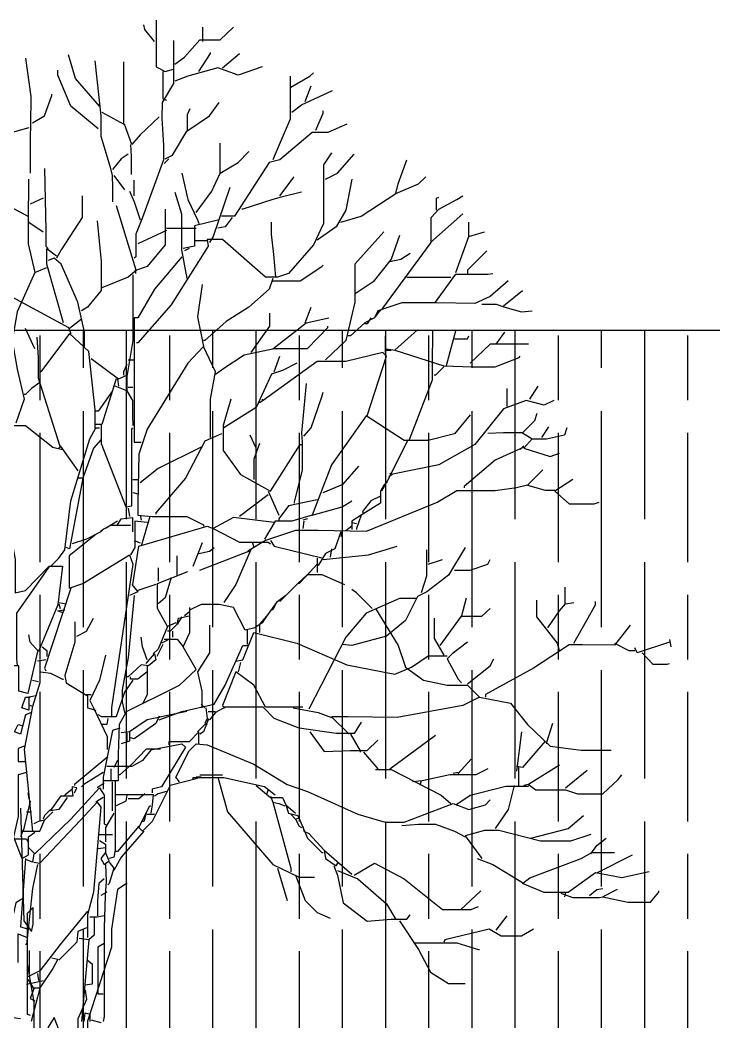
# Model space of a CAD drawing. Header units: centimetres. Extents: x -3096 to 17897, y -3131 to 15798.
# Drawn here: x 6250.6 to 6572.1, y -1672.7 to -1209 of the extents above; entities that cross this region are included whole.
import ezdxf

# ---------------------------------------------------------------- set-up
doc = ezdxf.new("R2010")
doc.units = ezdxf.units.CM

msp = doc.modelspace()

# ---------------------------------------------------------------- hatches: boundary and pattern name
at = {"transparency": 33554508}
h = msp.add_hatch(dxfattribs=at)
h.set_pattern_fill('GOST_WOOD', color=256, scale=10)
h.set_pattern_definition([(90, (0, 600), (60, -4e-15), [100, -20]), (90, (20, 580), (60, -4e-15), [60, -15, 30, -15]), (90, (40, 550), (60, -4e-15), [100, -20])])
h.paths.add_polyline_path([(7264.59, -1952.53), (7264.59, -1352.53), (5264.59, -1352.53), (5264.59, -1952.53), (5464.59, -1952.53)])

# ---------------------------------------------------------------- linework, layer by layer
msp.add_line((5264.59, -1352.53), (7264.59, -1352.53))
at = {"color": 84}
for points in [[(6313.76, -1208.96), (6313.76, -1230.55), (6317.92, -1232.77), (6321.79, -1231.66)], [(6312.93, -1218.92), (6308.5, -1213.39), (6307.95, -1211.17)], [(6322.34, -1229.44), (6326.77, -1226.12), (6333.97, -1218.09), (6343.38, -1218.09), (6349.47, -1212.28)], [(6335.36, -1218.92), (6335.36, -1212.28)], [(6321.79, -1218.37), (6321.79, -1238.3), (6316.53, -1247.16), (6316.39, -1254.36), (6317.15, -1267.09), (6317.15, -1273.74), (6307.4, -1300.31), (6304.35, -1308.06), (6304.35, -1318.58), (6303.52, -1319.14)], [(6333.42, -1232.77), (6338.95, -1224.46), (6338.95, -1223.91)], [(6253.14, -1226.67), (6255.63, -1244.39), (6255.49, -1257.68), (6255.42, -1263.22), (6255.42, -1279.83)], [(6287.46, -1248.82), (6276.39, -1236.09), (6273.07, -1225.01)], [(6285.25, -1227.78), (6288.02, -1253.25), (6288.02, -1262.66), (6292.45, -1277.06), (6293.28, -1280.93), (6293.42, -1286.47), (6293.42, -1293.11)], [(6288.57, -1251.59), (6298.81, -1257.13), (6298.81, -1228.34)], [(6344.49, -1231.1), (6352.24, -1224.46)], [(6286.91, -1259.34), (6274.18, -1248.82), (6268.09, -1234.43), (6268.09, -1232.21)], [(6316.81, -1232.77), (6316.81, -1245.5), (6318.47, -1246.05)], [(6362.76, -1230.55), (6351.69, -1234.43), (6342.28, -1231.1), (6328.43, -1234.98), (6322.34, -1237.19)], [(6376.05, -1239.96), (6384.91, -1234.98), (6386.57, -1233.32)], [(6375.77, -1234.98), (6375.77, -1254.91), (6368.3, -1272.08), (6367.75, -1273.74)], [(6376.6, -1251.59), (6381.03, -1248.27), (6395.43, -1241.62)], [(6382.69, -1246.61), (6385.46, -1239.41)], [(6256.46, -1256.57), (6261.99, -1253.25), (6265.32, -1243.84), (6265.32, -1243.28)], [(6317.92, -1273.18), (6321.24, -1271.52), (6327.88, -1260.45), (6338.4, -1253.25), (6342.83, -1247.16)], [(6328.16, -1260.45), (6328.16, -1252.7), (6329.54, -1249.93)], [(6387.68, -1259.89), (6391, -1252.14), (6391, -1251.04)], [(6315.15, -1253.8), (6306.29, -1262.11), (6302.41, -1266.54), (6299.09, -1257.13)], [(6254.8, -1258.79), (6247.05, -1261), (6245.94, -1261)], [(6402.07, -1257.13), (6393.21, -1261), (6386.02, -1261), (6371.07, -1273.74), (6366.08, -1274.84), (6350.03, -1299.76), (6343.94, -1299.76)], [(6343.38, -1279.83), (6343.38, -1265.99)], [(6301.86, -1266.54), (6302.14, -1272.08), (6302.14, -1280.38)], [(6394.87, -1270.41), (6391.28, -1275.95), (6391.28, -1303.08), (6386.57, -1313.05), (6374.94, -1326.33), (6369.96, -1328), (6364.42, -1328), (6344.49, -1310.56), (6337.29, -1310.56), (6337.85, -1313.6), (6320.68, -1340.73), (6305.18, -1358.45), (6304.63, -1358.45)], [(6332.31, -1298.1), (6339.51, -1288.13), (6343.38, -1279.83), (6351.69, -1274.84), (6356.67, -1269.86)], [(6300.75, -1270.97), (6297.43, -1273.18), (6293.55, -1278.17)], [(6319.58, -1273.18), (6317.36, -1275.4)], [(6392.11, -1282.6), (6397.64, -1279.83), (6405.39, -1270.97)], [(6424.77, -1289.24), (6425.88, -1284.81), (6429.76, -1273.74)], [(6261.99, -1277.61), (6262.55, -1306.4), (6262.55, -1313.6), (6263.66, -1314.71)], [(6325.67, -1279.83), (6328.43, -1292.01), (6332.86, -1301.42), (6333.42, -1303.08)], [(6254.52, -1282.6), (6254.38, -1302.53), (6254.38, -1312.49), (6257.57, -1325.78), (6263.1, -1323.57)], [(6294.11, -1280.93), (6299.09, -1287.58)], [(6303.52, -1290.35), (6303.52, -1283.15)], [(6371.07, -1290.35), (6377.71, -1281.49)], [(6404.29, -1282.6), (6401.52, -1296.99), (6397.09, -1304.74), (6388.23, -1310.83)], [(6399.3, -1302.53), (6408.72, -1299.76), (6424.77, -1289.24), (6435.29, -1284.81), (6438.61, -1281.49)], [(6301.31, -1288.13), (6303.52, -1293.11), (6306.29, -1301.42)], [(6322.34, -1288.69), (6325.39, -1298.65), (6325.39, -1315.26), (6327.88, -1328.55)], [(6347.81, -1286.47), (6340.06, -1309.17), (6338.4, -1311.94)], [(6381.03, -1288.69), (6371.62, -1290.9), (6367.75, -1292.01), (6353.9, -1296.44), (6353.35, -1296.44)], [(6261.44, -1291.45), (6255.35, -1294.22)], [(6279.44, -1290.35), (6279.44, -1300.31), (6269.75, -1315.26), (6267.53, -1319.14)], [(6415.36, -1346.27), (6417.02, -1344.05), (6418.68, -1342.39), (6441.11, -1311.94), (6441.11, -1300.31), (6444.7, -1296.44), (6453.01, -1292.01), (6455.78, -1290.35)], [(6443.6, -1296.99), (6443.6, -1291.45), (6444.7, -1290.9)], [(6245.94, -1295.33), (6254.24, -1299.76)], [(6295.21, -1294.78), (6304.07, -1324.12), (6304.07, -1326.33)], [(6317.92, -1296.44), (6317.92, -1313.05), (6309.61, -1323.01), (6304.63, -1324.67), (6304.07, -1324.12)], [(6254.8, -1302.53), (6261.44, -1306.96)], [(6286.36, -1301.97), (6288.29, -1320.8), (6288.29, -1334.09), (6281.93, -1341.84), (6279.16, -1343.5)], [(6342.83, -1301.42), (6331.48, -1304.19), (6331.48, -1313.6), (6326.22, -1314.71)], [(6348.92, -1300.31), (6345.6, -1304.74), (6342.28, -1305.3)], [(6369.13, -1328), (6368.16, -1317.48), (6367.12, -1308.06), (6367.12, -1302.53)], [(6440.83, -1311.94), (6455.78, -1298.65)], [(6458.55, -1309.17), (6458.55, -1302.53)], [(6318.47, -1306.4), (6305.18, -1312.49)], [(6318.47, -1305.3), (6332.31, -1305.3)], [(6419.24, -1306.96), (6405.67, -1321.91), (6405.67, -1339.62), (6401.52, -1357.34), (6392.11, -1366.2)], [(6452.46, -1325.78), (6458.55, -1309.17), (6465.74, -1306.96)], [(6337.29, -1311.11), (6331.76, -1311.11)], [(6426.43, -1308.62), (6422.56, -1319.69), (6414.25, -1330.21), (6405.95, -1335.75)], [(6270.85, -1349.04), (6263.1, -1321.91), (6263.1, -1314.71), (6267.53, -1318.03)], [(6328.99, -1314.71), (6326.77, -1315.82)], [(6422, -1320.8), (6426.99, -1319.69), (6431.42, -1316.92)], [(6466.85, -1315.82), (6457.99, -1324.67), (6457.99, -1326.33)], [(6280.54, -1360.11), (6280.54, -1353.46), (6277.5, -1339.62), (6269.75, -1321.91), (6266.42, -1319.14), (6263.66, -1320.24)], [(6325.67, -1318.58), (6312.93, -1333.53), (6305.18, -1346.82), (6303.52, -1346.82)], [(6257.57, -1325.78), (6249.26, -1344.05), (6247.05, -1357.34), (6249.26, -1370.63), (6252.58, -1384.47), (6248.71, -1395.54)], [(6304.63, -1324.67), (6300.75, -1328), (6288.57, -1332.98), (6288.02, -1332.98)], [(6367.75, -1329.66), (6380.48, -1329.66), (6390.45, -1323.01), (6391, -1322.46)], [(6443.04, -1339.62), (6452.46, -1326.61), (6467.41, -1326.61), (6469.62, -1326.33)], [(6302.97, -1326.89), (6302.97, -1357.34), (6300.2, -1373.95), (6300.2, -1380.59), (6294.66, -1378.38)], [(6367.75, -1328.55), (6366.08, -1333.53), (6356.67, -1341.84), (6346.15, -1348.48), (6336.19, -1357.34), (6335.63, -1357.34)], [(6476.82, -1329.66), (6468.51, -1336.85), (6461.31, -1340.18), (6443.6, -1339.9), (6427.54, -1339.9), (6416.47, -1343.5), (6414.81, -1346.82), (6410.38, -1349.04), (6403.73, -1355.13), (6402.63, -1355.13)], [(6429.76, -1328), (6450.24, -1328)], [(6232.37, -1376.72), (6232.37, -1354.57), (6241.51, -1334.09), (6273.07, -1351.25), (6274.18, -1354.02)], [(6335.08, -1331.32), (6332.86, -1346.27), (6335.63, -1360.11)], [(6474.6, -1341.28), (6483.46, -1334.09)], [(6357.78, -1362.88), (6366.36, -1350.7), (6366.36, -1344.61)], [(6382.69, -1349.04), (6385.46, -1341.84)], [(6464.64, -1340.45), (6471.28, -1340.45), (6475.16, -1341.84), (6482.91, -1344.05), (6487.89, -1343.5)], [(6279.16, -1347.37), (6273.62, -1351.8)], [(6303.52, -1346.82), (6303.52, -1386.13), (6303.52, -1404.4), (6306.84, -1404.4)], [(6367.75, -1361.22), (6383.25, -1349.04), (6393.77, -1346.82)], [(6413.15, -1346.82), (6411.48, -1349.59), (6410.38, -1349.59)], [(6257.57, -1361.22), (6253.14, -1351.8)], [(6285.53, -1397.76), (6285.53, -1389.45), (6282.48, -1362.32), (6273.62, -1354.02), (6260.33, -1371.74), (6259.78, -1371.74)], [(6341.17, -1372.84), (6345.04, -1370.07), (6354.46, -1363.98), (6368.3, -1360.94), (6383.8, -1360.94), (6393.21, -1351.25), (6393.21, -1350.7)], [(6434.74, -1352.36), (6424.22, -1361.77), (6446.92, -1368.97), (6460.21, -1369.52), (6470.73, -1369.52), (6481.8, -1365.09), (6482.35, -1364.54)], [(6441.66, -1352.36), (6441.52, -1368.97), (6441.52, -1375.61), (6430.86, -1403.29)], [(6452.46, -1352.36), (6448.03, -1368.97)], [(6471.28, -1359), (6475.16, -1353.46)], [(6258.4, -1355.68), (6259.09, -1365.09), (6259.09, -1374.5), (6266.98, -1399.42), (6269.19, -1406.62), (6268.64, -1407.17)], [(6419.79, -1355.13), (6419.79, -1362.88)], [(6451.9, -1356.51), (6457.99, -1356.51), (6458.55, -1355.13)], [(6338.95, -1402.19), (6338.95, -1384.47), (6341.17, -1371.74), (6335.63, -1360.11), (6328.43, -1367.86), (6309.61, -1398.31), (6305.73, -1409.94), (6305.18, -1432.64), (6305.18, -1438.18), (6311.82, -1438.73), (6327.88, -1438.73), (6335.63, -1442.6), (6335.63, -1443.16)], [(6411.48, -1392.22), (6420.34, -1364.54), (6418.68, -1362.88), (6401.52, -1367.03), (6388.23, -1367.03), (6363.32, -1385.02), (6362.76, -1384.47)], [(6420.34, -1361.22), (6424.22, -1361.77)], [(6420.34, -1361.77), (6422.56, -1361.77)], [(6486.23, -1359), (6468.51, -1359), (6459.1, -1367.86)], [(6283.59, -1365.65), (6296.32, -1375.06), (6300.2, -1373.4)], [(6300.75, -1366.2), (6303.52, -1366.2)], [(6378.82, -1367.86), (6372.17, -1371.18), (6367.19, -1372.84), (6359.99, -1388.35), (6345.04, -1397.76)], [(6368.3, -1371.74), (6371.07, -1364.54)], [(6300.2, -1368.41), (6298.54, -1371.74), (6298.54, -1373.4)], [(6446.92, -1369.52), (6443.04, -1373.4), (6442.49, -1373.4)], [(6259.78, -1376.72), (6255.9, -1379.49), (6253.14, -1382.26), (6252.58, -1382.26)], [(6295.21, -1375.06), (6288.57, -1396.1), (6285.8, -1396.1)], [(6295.77, -1375.06), (6296.32, -1378.38)], [(6383.25, -1377.27), (6381.03, -1399.97), (6381.31, -1404.4), (6381.31, -1417.14), (6377.71, -1432.09), (6377.71, -1432.64)], [(6293.55, -1380.59), (6286.91, -1390.01), (6285.8, -1390.01)], [(6300.2, -1380.59), (6302.69, -1385.02), (6302.69, -1392.22), (6302.97, -1396.65)], [(6300.75, -1378.93), (6302.97, -1378.93)], [(6382.14, -1401.63), (6385.46, -1397.76), (6390.45, -1383.36), (6391, -1381.15)], [(6476.26, -1387.79), (6476.26, -1379.49)], [(6486.78, -1384.47), (6490.66, -1378.38)], [(6348.37, -1384.47), (6344.77, -1396.65), (6344.77, -1408.28), (6352.8, -1419.35), (6366.64, -1427.1), (6380.48, -1405.51), (6381.03, -1405.51)], [(6363.32, -1385.02), (6361.65, -1386.13)], [(6497.86, -1385.02), (6493.43, -1387.24), (6485.12, -1385.02), (6474.6, -1388.9), (6461.31, -1405.51), (6444.7, -1414.92), (6422.56, -1419.35), (6422, -1418.8)], [(6490.11, -1391.11), (6489, -1394.44), (6483.46, -1399.97), (6487.89, -1402.74), (6484.02, -1407.17), (6496.2, -1411.05), (6500.63, -1409.38)], [(6246.49, -1394.99), (6245.94, -1397.76), (6241.23, -1408.83), (6241.23, -1420.46), (6248.43, -1458.66), (6248.43, -1474.16), (6253.14, -1473.06), (6264.21, -1461.71), (6270.3, -1461.71), (6268.09, -1479.7), (6259.23, -1501.29), (6255.35, -1496.86), (6254.8, -1493.54)], [(6459.1, -1391.67), (6451.9, -1400.53), (6439.72, -1403.57), (6428.65, -1403.57), (6410.93, -1392.22), (6394.87, -1414.92), (6386.02, -1438.18), (6376.6, -1440.94), (6368.85, -1440.94), (6363.87, -1449.25)], [(6247.05, -1396.65), (6253.14, -1396.65), (6265.87, -1406.62), (6270.3, -1407.72)], [(6264.76, -1461.98), (6268.64, -1458.11), (6271.41, -1454.23), (6274.18, -1431.53), (6283.03, -1402.74), (6285.8, -1397.76), (6287.46, -1397.76)], [(6288.29, -1396.1), (6288.29, -1404.96), (6299.64, -1434.3), (6302.41, -1433.75), (6302.41, -1398.31), (6302.97, -1397.76)], [(6343.94, -1400.53), (6336.19, -1403.85), (6327.33, -1421.01), (6313.49, -1437.07), (6313.49, -1437.62)], [(6467.41, -1400.25), (6474.6, -1399.83), (6483.46, -1399.83)], [(6503.95, -1397.76), (6502.84, -1401.08), (6494.53, -1403.02), (6487.89, -1403.02)], [(6492.32, -1402.19), (6495.64, -1397.2)], [(6288.02, -1403.29), (6284.7, -1407.17), (6279.71, -1421.01), (6277.5, -1421.01)], [(6359.99, -1407.17), (6357.23, -1401.08)], [(6361.65, -1404.96), (6358.89, -1412.15), (6358.89, -1421.57)], [(6430.31, -1403.29), (6421.45, -1421.01), (6418.13, -1427.1)], [(6269.19, -1406.06), (6277.5, -1417.69)], [(6334.53, -1406.62), (6314.59, -1416.58), (6306.29, -1423.23)], [(6484.02, -1406.62), (6470.73, -1412.71), (6456.33, -1424.89), (6456.33, -1425.44)], [(6484.02, -1406.06), (6482.35, -1407.72)], [(6391, -1427.66), (6400.41, -1423.78), (6407.61, -1415.48)], [(6492.87, -1417.14), (6485.68, -1424.33), (6493.98, -1426.55), (6498.41, -1426.55)], [(6279.71, -1421.01), (6273.62, -1453.68), (6271.96, -1453.12)], [(6302.97, -1421.57), (6305.73, -1421.57)], [(6420.9, -1422.67), (6419.24, -1424.33), (6417.58, -1427.1), (6417.58, -1432.64), (6408.72, -1438.18), (6404.29, -1440.94), (6404.29, -1444.82)], [(6423.11, -1419.35), (6421.45, -1420.46)], [(6506.72, -1421.57), (6498.41, -1427.1), (6505.05, -1432.92), (6516.68, -1432.92), (6518.9, -1432.09)], [(6302.97, -1427.66), (6305.18, -1428.21)], [(6485.68, -1424.33), (6480.69, -1425.44), (6470.73, -1426.83), (6453.01, -1426.83), (6444.15, -1432.09), (6410.93, -1445.65), (6388.78, -1445.23), (6378.26, -1445.23), (6364.42, -1449.8), (6356.12, -1454.79)], [(6365.53, -1427.1), (6370.51, -1438.18)], [(6365.53, -1428.76), (6352.24, -1438.73)], [(6388.23, -1430.98), (6374.94, -1433.75), (6370.51, -1439.84), (6370.51, -1440.39)], [(6386.02, -1438.18), (6399.86, -1434.3), (6404.29, -1431.53)], [(6417.58, -1429.32), (6413.15, -1431.53), (6409.27, -1436.51), (6409.82, -1437.62)], [(6300.75, -1434.85), (6301.31, -1438.73)], [(6295.77, -1440.94), (6290.23, -1444.27)], [(6295.77, -1442.6), (6297.43, -1439.84), (6302.69, -1439.28), (6302.69, -1445.93)], [(6309.61, -1441.5), (6303.8, -1440.94), (6303.8, -1453.12), (6301.86, -1456.45)], [(6306.29, -1438.18), (6306.84, -1440.39)], [(6310.72, -1438.73), (6306.84, -1452.57)], [(6368.3, -1441.5), (6349.47, -1439.28), (6340.06, -1444.27), (6352.24, -1450.63), (6365.53, -1450.63), (6366.64, -1451.46)], [(6383.8, -1439.84), (6381.59, -1440.39)], [(6382.14, -1440.94), (6381.59, -1444.27)], [(6404.29, -1441.5), (6406.5, -1442.05)], [(6408.72, -1438.18), (6406.5, -1444.27), (6406.5, -1444.82)], [(6289.68, -1444.27), (6288.02, -1445.93), (6281.37, -1449.25), (6274.73, -1451.46)], [(6301.86, -1442.88), (6292.45, -1442.88), (6288.02, -1445.37), (6288.02, -1445.93)], [(6302.97, -1470.29), (6305.73, -1452.57), (6337.29, -1443.16), (6340.06, -1444.27)], [(6399.3, -1445.93), (6396.54, -1453.68), (6392.11, -1455.89), (6388.78, -1461.43), (6388.23, -1461.43)], [(6399.86, -1445.93), (6399.3, -1448.14)], [(6404.29, -1443.16), (6401.52, -1445.37)], [(6285.8, -1447.03), (6273.35, -1457), (6273.35, -1471.95), (6279.71, -1469.73), (6301.31, -1456.45), (6302.97, -1460.88), (6293, -1527.32), (6293, -1531.19)], [(6303.52, -1449.8), (6306.29, -1450.91)], [(6335.08, -1450.91), (6330.65, -1461.98)], [(6358.33, -1450.91), (6358.89, -1453.12)], [(6366.64, -1449.8), (6368.3, -1452.57), (6391, -1458.11)], [(6333.42, -1455.89), (6338.4, -1454.79), (6340.62, -1453.12)], [(6333.97, -1463.64), (6356.67, -1454.79), (6357.23, -1455.34)], [(6357.78, -1453.68), (6350.58, -1470.29), (6345.04, -1478.59)], [(6391, -1458.66), (6412.04, -1456.45), (6425.33, -1452.57)], [(6394.87, -1453.68), (6394.32, -1457.55)], [(6456.89, -1453.12), (6449.13, -1465.86), (6439.17, -1473.61), (6434.74, -1475.82), (6429.2, -1486.9), (6420.34, -1494.1), (6404.29, -1498.53), (6399.86, -1497.97)], [(6438.89, -1454.23), (6438.89, -1466.41), (6436.4, -1474.16)], [(6323.45, -1465.86), (6323.45, -1457)], [(6388.23, -1460.88), (6383.25, -1466.41), (6379.93, -1469.73), (6379.37, -1469.73)], [(6388.23, -1458.11), (6388.23, -1464.75)], [(6439.72, -1460.88), (6446.37, -1458.66)], [(6451.9, -1463.64), (6459.1, -1463.64), (6467.41, -1460.88), (6468.51, -1458.66)], [(6264.21, -1461.98), (6261.44, -1465.86), (6248.98, -1483.58), (6248.98, -1504.62), (6249.26, -1507.94)], [(6322.9, -1488.01), (6319.02, -1489.67), (6314.32, -1481.36), (6314.32, -1469.73), (6328.43, -1464.2)], [(6314.87, -1468.63), (6314.87, -1462.54)], [(6320.68, -1466.97), (6317.92, -1476.38), (6314.59, -1479.15)], [(6371.07, -1478.04), (6379.37, -1469.73), (6383.8, -1465.58), (6390.45, -1465.58), (6400.97, -1470.29)], [(6274.18, -1471.95), (6261.99, -1509.04), (6262.55, -1510.15)], [(6302.41, -1470.29), (6305.18, -1473.61), (6301.31, -1475.27)], [(6313.49, -1470.29), (6305.18, -1473.06)], [(6413.7, -1481.36), (6406.5, -1474.16), (6404.29, -1472.5)], [(6503.12, -1479.15), (6503.12, -1471.4)], [(6268.64, -1478.59), (6271.96, -1479.15)], [(6268.64, -1479.15), (6269.19, -1481.36)], [(6303.52, -1475.27), (6300.75, -1504.06), (6297.98, -1519.01), (6297.98, -1524.55), (6299.09, -1529.53), (6324.56, -1516.8), (6332.31, -1509.6), (6326.22, -1499.08), (6329.27, -1492.43), (6329.27, -1480.81)], [(6364.98, -1484.68), (6362.76, -1488.01), (6359.44, -1490.22), (6355.01, -1491.33), (6349.47, -1480.81), (6342.83, -1479.42), (6334.53, -1479.42), (6329.54, -1481.92)], [(6373.84, -1475.27), (6369.41, -1478.59), (6364.98, -1484.68), (6361.65, -1488.56), (6361.65, -1492.43)], [(6369.41, -1478.59), (6367.75, -1481.92), (6367.19, -1481.92)], [(6434.19, -1476.66), (6426.43, -1476.66), (6410.93, -1483.58), (6401.52, -1494.65), (6384.36, -1527.87)], [(6455.22, -1485.24), (6457.44, -1476.38)], [(6489.83, -1477.49), (6489.83, -1485.24), (6499.52, -1497.42), (6500.63, -1501.29)], [(6495.09, -1490.22), (6500.63, -1482.47), (6503.39, -1479.15), (6507.27, -1478.59)], [(6507.27, -1497.42), (6517.24, -1479.7), (6517.24, -1478.04)], [(6270.85, -1483.58), (6268.09, -1482.47), (6270.85, -1481.92), (6271.41, -1481.92)], [(6328.99, -1483.02), (6326.77, -1484.68)], [(6415.36, -1481.36), (6425.88, -1498.53), (6429.2, -1508.49), (6437.51, -1514.58), (6448.58, -1516.8), (6457.99, -1516.8), (6463.53, -1522.33), (6455.78, -1526.21), (6425.33, -1531.75), (6402.63, -1531.47), (6394.87, -1531.47), (6403.18, -1539.5)], [(6445.26, -1498.53), (6455.22, -1484.96), (6464.64, -1484.96), (6468.51, -1481.36)], [(6276.11, -1487.45), (6276.11, -1496.86), (6271.41, -1512.37), (6271.96, -1515.69), (6281.93, -1521.78), (6281.93, -1527.32), (6285.8, -1528.42)], [(6276.94, -1494.1), (6281.37, -1491.88), (6284.7, -1485.79)], [(6323.45, -1488.56), (6320.13, -1491.88), (6319.02, -1491.88)], [(6325.67, -1485.24), (6323.45, -1488.56), (6324.01, -1485.79), (6328.99, -1484.68)], [(6442.49, -1485.79), (6442.49, -1495.2), (6446.92, -1502.95)], [(6319.02, -1489.67), (6314.59, -1500.19), (6312.38, -1502.4)], [(6321.24, -1491.88), (6321.24, -1494.65)], [(6338.4, -1489.11), (6338.4, -1501.85), (6332.86, -1510.71), (6334.8, -1519.56), (6334.8, -1527.32)], [(6350.58, -1505.72), (6353.9, -1505.17), (6358.89, -1492.43), (6378.82, -1497.42), (6402.07, -1507.38), (6424.22, -1511.81), (6431.97, -1508.49), (6439.72, -1503.23), (6448.58, -1503.23)], [(6355.84, -1491.33), (6355.84, -1497.97)], [(6533.29, -1489.11), (6526.09, -1498.25), (6511.14, -1498.11), (6505.05, -1498.11), (6488.44, -1509.04), (6466.3, -1521.23), (6466.3, -1522.33)], [(6309.61, -1505.17), (6307.4, -1499.08), (6306.84, -1494.65)], [(6316.81, -1497.97), (6314.04, -1503.51)], [(6319.58, -1495.76), (6316.25, -1497.42)], [(6317.36, -1495.48), (6323.45, -1495.48), (6326.22, -1499.08)], [(6457.99, -1496.86), (6450.8, -1502.4), (6448.58, -1504.62), (6453.56, -1514.03), (6455.22, -1515.69)], [(6526.09, -1497.42), (6532.74, -1500.74), (6535.51, -1500.74)], [(6551.56, -1496.86), (6536.61, -1501.85), (6535.51, -1499.63)], [(6551.56, -1495.76), (6552.12, -1499.08)], [(6258.67, -1501.29), (6254.24, -1520.67), (6250.09, -1519.56), (6250.09, -1507.94), (6247.6, -1507.94)], [(6260.89, -1499.08), (6263.1, -1500.74), (6263.1, -1503.51)], [(6309.06, -1506.83), (6312.93, -1502.4), (6313.49, -1505.17), (6310.16, -1507.94), (6306.84, -1507.38), (6300.75, -1512.92), (6300.2, -1512.92)], [(6315.15, -1532.85), (6325.67, -1528.98), (6340.62, -1525.65), (6345.6, -1516.8), (6353.9, -1498.53), (6356.12, -1498.53)], [(6538.83, -1501.85), (6543.81, -1507.11), (6550.46, -1507.11), (6551.56, -1506.83)], [(6259.78, -1505.72), (6259.78, -1515.69), (6256.46, -1526.76), (6255.35, -1526.21)], [(6262.55, -1505.17), (6258.67, -1505.72)], [(6290.23, -1502.95), (6287.46, -1514.58), (6283.03, -1523.99), (6284.7, -1527.32), (6291.06, -1540.6), (6291.06, -1546.69)], [(6352.8, -1506.28), (6351.69, -1510.71)], [(6457.99, -1516.24), (6468.51, -1507.94), (6470.17, -1504.62)], [(6260.33, -1510.71), (6264.76, -1511.26), (6270.3, -1514.03), (6270.85, -1514.03)], [(6309.61, -1510.71), (6305.18, -1514.03), (6301.86, -1514.03), (6301.86, -1512.92)], [(6309.61, -1507.94), (6309.61, -1521.23), (6307.4, -1525.65)], [(6381.59, -1527.04), (6364.42, -1527.04), (6358.89, -1516.8), (6350.58, -1510.71), (6344.49, -1526.21), (6345.6, -1527.32)], [(6256.46, -1514.58), (6259.23, -1515.14)], [(6302.97, -1514.58), (6299.09, -1520.12), (6295.21, -1531.47), (6288.57, -1531.47), (6286.91, -1530.64)], [(6258.12, -1521.78), (6254.8, -1522.33), (6254.8, -1528.42), (6251.48, -1527.32), (6253.14, -1522.33), (6255.35, -1522.33)], [(6281.37, -1521.23), (6283.59, -1521.23)], [(6334.53, -1525.65), (6336.19, -1527.32)], [(6463.53, -1522.33), (6477.92, -1525.1), (6485.68, -1535.07), (6496.2, -1545.03), (6510.59, -1546.97), (6524.43, -1546.97)], [(6255.9, -1529.53), (6253.14, -1530.64), (6250.92, -1539.5), (6248.15, -1538.39), (6249.81, -1535.07), (6252.03, -1535.62)], [(6256.46, -1526.76), (6252.58, -1546.69), (6256.46, -1584.34)], [(6299.64, -1529.53), (6296.6, -1535.07), (6296.18, -1548.91), (6296.18, -1561.09), (6289.68, -1561.09)], [(6327.88, -1528.98), (6309.61, -1532.85), (6301.31, -1538.39), (6301.31, -1542.82), (6297.43, -1543.93)], [(6336.74, -1527.32), (6337.29, -1532.3), (6336.19, -1534.51)], [(6408.72, -1533.96), (6405.39, -1539.22), (6397.09, -1539.22), (6379.93, -1536.73), (6368.3, -1532.3), (6363.32, -1527.04), (6345.6, -1527.04), (6341.17, -1529.53), (6338.4, -1532.85), (6337.29, -1532.3)], [(6337.85, -1528.98), (6341.17, -1528.98)], [(6377.16, -1527.32), (6388.78, -1529.53), (6394.87, -1531.75)], [(6291.34, -1532.3), (6290.79, -1535.07), (6288.57, -1535.07)], [(6315.15, -1531.19), (6313.49, -1534.51), (6303.52, -1541.71), (6301.86, -1541.16)], [(6332.86, -1538.39), (6336.74, -1534.51), (6337.29, -1535.07)], [(6337.85, -1532.85), (6335.63, -1538.39), (6333.97, -1539.5)], [(6497.3, -1534.51), (6494.53, -1543.37), (6494.53, -1543.93)], [(6296.88, -1536.73), (6293.55, -1537.84), (6289.12, -1559.43), (6289.12, -1564.97)], [(6301.31, -1538.39), (6297.43, -1538.94)], [(6300.2, -1538.94), (6300.2, -1542.82)], [(6333.42, -1543.93), (6333.42, -1538.39), (6328.99, -1543.1), (6319.58, -1543.1), (6319.58, -1544.48)], [(6384.91, -1538.39), (6391.55, -1547.52), (6403.73, -1547.11), (6411.48, -1547.11), (6416.47, -1542.26)], [(6403.73, -1539.5), (6408.16, -1547.25), (6408.16, -1547.8)], [(6482.91, -1538.39), (6480.69, -1556.66)], [(6311.82, -1546.69), (6325.67, -1543.93), (6327.33, -1545.59), (6316.25, -1563.86), (6311.82, -1564.97), (6311.82, -1566.63)], [(6324.56, -1561.64), (6322.9, -1559.43), (6328.99, -1547.25), (6332.31, -1543.93), (6337.29, -1544.48), (6358.89, -1553.34), (6374.39, -1562.75), (6383.8, -1566.07), (6407.06, -1576.59), (6419.79, -1580.19), (6428.65, -1580.19), (6451.35, -1571.61), (6458.55, -1574.38), (6466.3, -1572.16), (6468.51, -1569.95)], [(6422, -1555.55), (6443.04, -1540.05)], [(6493.98, -1542.82), (6483.46, -1555), (6480.69, -1554.45)], [(6252.58, -1545.03), (6249.81, -1546.14), (6249.81, -1552.23), (6253.14, -1552.23)], [(6311.82, -1546.14), (6307.4, -1551.68), (6302.41, -1554.45), (6290.79, -1554.45)], [(6315.7, -1546.42), (6309.06, -1546.42), (6302.41, -1553.34), (6296.88, -1558.32), (6296.32, -1558.32)], [(6409.82, -1547.8), (6416.47, -1555.55)], [(6291.34, -1550.02), (6275.84, -1562.75), (6275.84, -1563.3)], [(6295.77, -1551.68), (6294.11, -1555)], [(6459.65, -1551.12), (6453.56, -1557.77), (6453.56, -1558.32)], [(6253.69, -1557.21), (6249.81, -1558.32), (6249.81, -1577.7), (6247.6, -1587.11), (6251.48, -1597.08), (6254.52, -1595.42), (6254.52, -1587.11), (6257.57, -1584.9)], [(6289.12, -1557.21), (6280.27, -1562.75), (6279.16, -1563.86)], [(6292.72, -1555.55), (6292.72, -1561.09)], [(6415.36, -1555.83), (6422.56, -1555.83), (6445.81, -1567.73), (6450.24, -1571.61)], [(6467.41, -1555.55), (6461.87, -1558.32), (6449.69, -1558.32), (6436.95, -1561.09), (6432.52, -1561.64)], [(6453.56, -1557.21), (6451.35, -1557.77)], [(6481.52, -1555), (6481.52, -1563.3)], [(6500.63, -1553.89), (6486.23, -1562.75), (6484.02, -1563.3)], [(6503.39, -1564.41), (6513.36, -1556.11)], [(6289.68, -1562.2), (6286.36, -1564.41)], [(6294.66, -1561.09), (6294.66, -1593.2), (6294.11, -1596.52), (6291.89, -1597.08)], [(6293.28, -1561.64), (6293.28, -1574.93)], [(6332.86, -1559.98), (6320.13, -1563.3), (6311.82, -1579.91), (6307.4, -1584.34), (6305.73, -1582.68), (6310.72, -1572.72), (6311.27, -1572.72)], [(6368.85, -1567.73), (6363.87, -1563.86), (6345.04, -1559.71), (6330.65, -1559.71), (6330.65, -1560.54)], [(6334.53, -1559.43), (6332.31, -1559.43)], [(6333.97, -1558.32), (6342.83, -1558.32), (6344.49, -1558.32)], [(6342.28, -1559.43), (6346.71, -1575.48), (6367.75, -1599.85), (6379.93, -1605.66), (6387.12, -1605.66)], [(6436.4, -1561.09), (6435.85, -1563.3)], [(6486.23, -1562.75), (6489.55, -1565.24), (6503.39, -1565.24), (6508.93, -1567.18), (6520.56, -1567.18), (6527.75, -1560.54), (6529.42, -1558.32)], [(6254.24, -1566.63), (6254.8, -1569.39)], [(6254.8, -1592.09), (6257.57, -1594.86), (6274.18, -1578.81), (6287.46, -1564.41), (6289.68, -1567.73), (6289.68, -1581.02), (6290.79, -1581.58)], [(6272.51, -1568.84), (6268.64, -1574.38), (6264.76, -1574.93), (6269.75, -1568.01), (6275.28, -1568.01), (6274.73, -1564.97), (6271.41, -1567.73), (6271.41, -1568.29)], [(6275.84, -1566.63), (6276.94, -1564.41), (6274.73, -1563.86), (6274.73, -1564.97)], [(6295.21, -1567.46), (6312.38, -1567.46), (6311.82, -1572.16), (6311.27, -1576.04)], [(6308.5, -1567.18), (6305.73, -1569.39), (6300.75, -1569.39)], [(6318.47, -1566.07), (6314.59, -1567.18), (6312.93, -1568.29)], [(6359.99, -1563.3), (6366.64, -1568.84), (6372.17, -1568.84), (6373.84, -1572.16), (6374.94, -1576.04), (6379.37, -1577.15), (6383.8, -1587.67), (6390.45, -1594.31), (6391, -1594.31)], [(6365.53, -1564.97), (6364.98, -1567.18)], [(6452.46, -1572.16), (6459.1, -1567.73), (6475.71, -1563.58), (6486.23, -1563.58)], [(6479.59, -1563.3), (6476.82, -1574.38), (6470.73, -1583.24)], [(6255.35, -1570.5), (6252.03, -1584.34), (6259.78, -1584.34), (6261.99, -1579.36)], [(6257.01, -1598.74), (6259.78, -1599.29), (6278.6, -1579.36), (6286.36, -1571.06), (6288.02, -1573.27), (6284.7, -1612.58), (6281.93, -1623.1), (6281.93, -1633.62)], [(6289.12, -1568.84), (6285.8, -1571.06)], [(6300.2, -1567.73), (6299.64, -1570.5), (6295.21, -1572.72)], [(6366.64, -1568.29), (6367.75, -1571.06), (6370.51, -1571.61), (6373.28, -1572.72)], [(6367.75, -1571.06), (6376.05, -1601.51), (6376.05, -1603.17)], [(6373.84, -1572.16), (6378.26, -1576.04)], [(6250.92, -1573.82), (6252.44, -1625.87), (6255.9, -1630.85), (6256.74, -1627.53), (6256.74, -1619.78), (6253.97, -1622.55), (6253.97, -1645.8), (6257.01, -1663.52), (6257.01, -1700.06), (6258.12, -1700.61)], [(6253.69, -1575.48), (6255.9, -1575.48)], [(6265.87, -1575.48), (6261.99, -1579.36), (6259.23, -1579.91), (6257.01, -1581.02)], [(6264.76, -1574.38), (6261.99, -1577.15), (6261.44, -1578.81)], [(6294.11, -1576.04), (6290.23, -1582.68), (6290.23, -1589.33)], [(6309.06, -1576.04), (6307.95, -1579.91), (6306.84, -1579.91)], [(6309.61, -1576.59), (6312.93, -1576.59)], [(6376.05, -1576.59), (6378.26, -1578.81), (6379.93, -1578.25)], [(6378.26, -1578.81), (6379.93, -1582.13), (6381.03, -1582.68)], [(6427.54, -1581.85), (6435.29, -1581.16), (6443.04, -1581.16), (6451.9, -1584.34), (6456.89, -1587.11)], [(6487.34, -1587.67), (6504.5, -1583.24), (6511.7, -1577.15)], [(6252.03, -1583.79), (6250.92, -1587.11)], [(6287.46, -1586), (6293.55, -1586)], [(6307.95, -1584.34), (6297.43, -1596.52), (6294.11, -1602.61)], [(6305.73, -1582.13), (6295.77, -1593.76), (6294.66, -1593.76)], [(6381.59, -1582.13), (6382.14, -1584.34), (6384.36, -1585.45), (6391.55, -1593.2), (6392.11, -1597.08), (6397.09, -1600.4), (6398.2, -1598.74)], [(6515.02, -1586), (6505.61, -1589.05), (6491.77, -1589.05), (6472.39, -1584.07), (6465.74, -1584.07), (6456.89, -1586.56), (6464.64, -1597.08)], [(6248.15, -1587.94), (6253.69, -1587.94), (6254.24, -1589.33)], [(6287.46, -1588.77), (6290.23, -1590.43), (6290.23, -1594.31)], [(6515.02, -1594.86), (6517.79, -1590.99), (6522.22, -1587.67)], [(6257.01, -1594.86), (6256.46, -1598.74), (6253.69, -1597.63)], [(6290.23, -1592.09), (6286.91, -1592.65)], [(6290.23, -1594.31), (6288.02, -1597.08), (6289.68, -1599.85), (6291.89, -1598.19), (6290.23, -1594.31)], [(6391.55, -1593.2), (6404.29, -1604.28)], [(6542.15, -1603.17), (6529.42, -1605.94), (6517.24, -1603.72), (6504.5, -1612.86), (6493.43, -1612.86), (6483.46, -1608.7), (6486.78, -1605.94), (6510.59, -1597.08), (6515.57, -1594.31), (6526.09, -1594.31)], [(6253.14, -1597.08), (6250.92, -1628.64), (6254.8, -1629.74)], [(6258.67, -1599.85), (6256.46, -1610.92), (6253.69, -1636.94), (6253.14, -1636.94)], [(6290.23, -1599.85), (6290.51, -1607.6), (6290.09, -1614.24), (6289.61, -1629.19), (6289.61, -1670.16), (6289.2, -1672.53)], [(6291.89, -1598.74), (6294.11, -1601.51), (6291.89, -1608.7), (6291.34, -1609.26)], [(6405.39, -1604.83), (6414.81, -1599.29), (6428.65, -1606.49), (6446.37, -1620.61), (6459.65, -1620.61), (6462.98, -1619.22)], [(6462.42, -1597.08), (6469.62, -1599.85), (6483.46, -1608.15)], [(6517.79, -1603.72), (6534.4, -1595.42)], [(6369.96, -1601.51), (6374.39, -1616.46)], [(6395.98, -1600.4), (6397.64, -1604.83), (6400.41, -1617.56), (6411.48, -1626.15), (6422.56, -1625.18), (6429.76, -1625.18), (6431.42, -1623.1)], [(6397.64, -1602.61), (6407.06, -1606.49), (6420.34, -1618.12), (6424.77, -1625.31)], [(6300.25, -1608.41), (6295.77, -1611.47), (6293, -1629.74), (6293, -1638.05), (6281.93, -1672.38), (6281.93, -1703.38), (6281.1, -1717.78), (6281.1, -1739.92), (6281.1, -1739.92)], [(6289.68, -1606.49), (6287.19, -1608.7), (6286.49, -1616.46), (6286.49, -1623.65)], [(6378.26, -1604.83), (6382.69, -1616.46), (6388.23, -1621.99), (6394.32, -1624.76)], [(6290.79, -1612.58), (6288.02, -1614.24)], [(6454.67, -1620.89), (6464.08, -1612.03)], [(6501.18, -1613.13), (6506.72, -1615.07), (6518.9, -1615.07), (6520.56, -1614.8)], [(6503.39, -1612.58), (6502.84, -1614.8)], [(6514.47, -1614.24), (6517.79, -1611.47), (6520.56, -1610.92)], [(6527.2, -1611.47), (6520.56, -1614.8), (6532.18, -1617.29), (6542.7, -1617.29), (6546.58, -1612.58), (6546.58, -1612.03)], [(6251.48, -1615.9), (6248.71, -1617.56), (6247.6, -1622.55)], [(6281.93, -1621.44), (6269.19, -1636.94), (6259.78, -1649.12), (6254.24, -1651.89)], [(6284.97, -1624.21), (6284.97, -1632.51), (6282.48, -1634.73), (6278.05, -1634.17)], [(6289.68, -1623.65), (6286.36, -1624.21), (6283.03, -1624.21)], [(6426.43, -1625.87), (6435.29, -1639.16), (6440.83, -1649.68), (6449.13, -1654.94), (6456.89, -1654.94)], [(6471.28, -1630.3), (6476.26, -1623.65)], [(6249.81, -1645.25), (6249.81, -1631.96), (6253.97, -1633.62), (6253.97, -1669.05), (6255.35, -1669.61)], [(6281.37, -1629.19), (6277.5, -1630.85), (6276.94, -1635.83), (6268.64, -1644.14)], [(6488.44, -1629.74), (6482.91, -1633.07), (6473.5, -1633.07), (6467.96, -1629.74), (6447.47, -1634.73), (6446.92, -1635.83)], [(6282.48, -1634.73), (6279.13, -1672.53)], [(6289.68, -1636.39), (6286.63, -1638.05), (6286.63, -1659.64), (6289.12, -1659.64)], [(6433.63, -1636.11), (6453.01, -1636.11), (6462.98, -1639.16), (6463.53, -1639.16)], [(6255.07, -1650.23), (6255.07, -1639.71)], [(6265.32, -1643.03), (6268.09, -1643.59), (6265.87, -1648.02), (6259.78, -1656.87), (6258.67, -1661.3), (6255.74, -1672.53)], [(6281.93, -1644.14), (6284.14, -1645.8), (6284.14, -1655.21), (6280.82, -1655.77)], [(6258.67, -1650.23), (6259.23, -1653.55)], [(6253.69, -1655.21), (6258.67, -1654.11), (6261.44, -1653.55)], [(6254.24, -1653), (6257.01, -1657.43), (6255.35, -1661.86), (6257.57, -1662.96)], [(6257.01, -1656.87), (6259.78, -1656.87)], [(6280.82, -1657.98), (6281.37, -1662.41), (6277.5, -1671.27), (6277.5, -1695.08), (6277.22, -1703.94), (6277.22, -1717.22), (6276.39, -1717.22)], [(6280.35, -1672.53), (6280.82, -1668.5), (6283.03, -1669.05), (6283.03, -1672.53)], [(6250.92, -1671.27), (6246.22, -1670.72), (6246.22, -1672.53)], [(6269.75, -1679.02), (6266.42, -1670.72), (6263.66, -1675.14), (6263.66, -1700.06), (6263.66, -1731.07), (6263.66, -1737.16), (6266.98, -1736.6)], [(6283.59, -1671.82), (6288.02, -1672.93)], [(6285.8, -1672.38), (6285.8, -1672.53)]]:
    msp.add_lwpolyline(points, dxfattribs=at)

doc.saveas('drawing.dxf')
